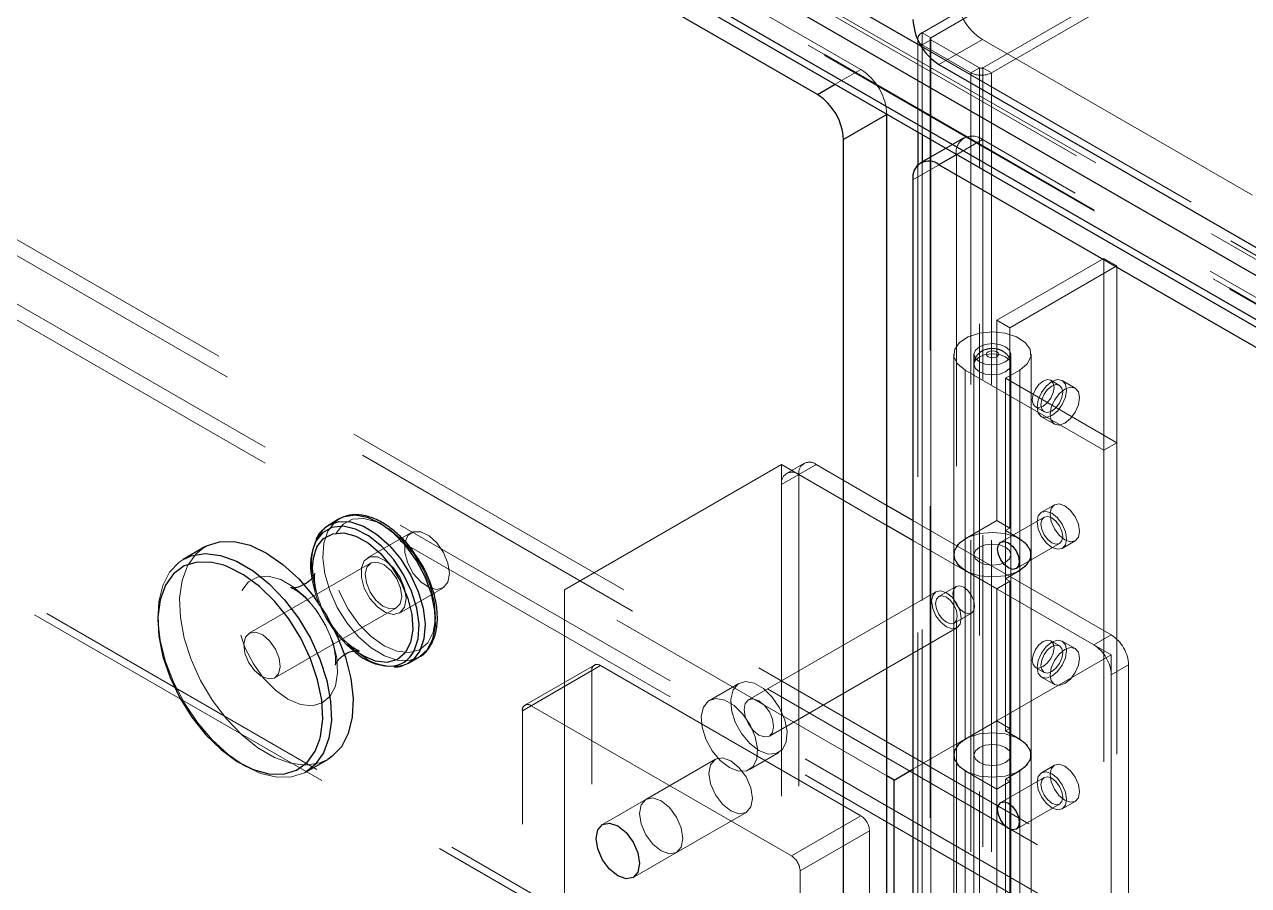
# Model space of a CAD drawing. Header units: millimetres. Extents: x 108 to 5832, y 144 to 4056.
# Drawn here: x 4600.6 to 4700.3, y 2910.4 to 2980.5 of the extents above; entities that cross this region are included whole.
import ezdxf

# ---------------------------------------------------------------- set-up
doc = ezdxf.new("R2010")
doc.units = ezdxf.units.MM
doc.header["$LTSCALE"] = 20
doc.linetypes.add('HIDDEN', pattern=[1.905, 1.27, -0.635])

msp = doc.modelspace()

# ---------------------------------------------------------------- linework, layer by layer
at = {"color": 1, "linetype": 'HIDDEN', "lineweight": 18}
for p, q in [((5316.36, 2519.707), (4135.492, 3201.407)), ((5317.36, 2519.806), (4136.492, 3201.506)), ((5317.774, 2518.89), (4136.906, 3200.591)), ((5214.254, 2665.065), (4302.793, 3191.24)), ((4302.935, 3191.485), (5214.395, 2665.31)), ((4302.793, 3187.647), (5214.254, 2661.472)), ((4302.835, 3187.555), (5214.295, 2661.38)), ((5214.395, 2661.39), (4302.935, 3187.565)), ((5214.395, 2660.084), (4302.228, 3186.667)), ((4363.463, 3099.536), (5280.156, 2570.341)), ((4364.17, 3097.822), (5280.156, 2569.034)), ((5280.156, 2565.115), (4364.17, 3093.902)), ((5280.156, 2563.808), (4363.463, 3093.004)), ((4668.756, 2976.87), (4496.222, 3076.472)), ((4728.33, 3011.384), (4673.742, 2979.871)), ((4729.037, 3010.976), (4674.449, 2979.463)), ((4678.691, 2977.014), (4733.28, 3008.527)), ((4679.398, 2976.605), (4733.987, 3008.119)), ((4673.742, 2857.39), (4673.742, 2979.871)), ((4674.449, 2979.463), (4673.742, 2979.871)), ((4673.39, 2979.381), (4673.39, 2971.791)), ((4673.678, 2978.766), (4849.096, 2877.499)), ((4674.449, 2979.299), (4673.742, 2978.891)), ((4677.701, 2976.605), (4673.742, 2978.891)), ((4673.742, 2978.891), (4673.742, 2971.588)), ((4674.39, 2979.381), (4674.39, 2856.9)), ((4674.449, 2856.982), (4674.449, 2979.463)), ((4678.408, 2977.014), (4674.449, 2979.299)), ((4674.449, 2979.299), (4674.449, 2856.818)), ((4675.12, 2977.28), (4678.656, 2979.321)), ((4678.656, 2979.321), (4851.19, 2879.719)), ((4666.674, 2975.668), (4668.756, 2976.87)), ((4678.408, 2977.014), (4677.701, 2976.605)), ((4678.408, 2854.532), (4678.408, 2977.014)), ((4678.691, 2977.014), (4679.398, 2976.605)), ((4678.691, 2977.014), (4678.691, 2854.532)), ((4677.701, 2976.605), (4677.701, 2854.124)), ((4679.398, 2976.605), (4679.398, 2854.124)), ((4677.156, 2971.304), (4675.695, 2970.461)), ((4678.656, 2971.156), (4676.573, 2969.953)), ((4851.19, 2871.554), (4678.656, 2971.156)), ((4672.999, 2967.89), (4676.535, 2969.931)), ((4676.535, 2969.931), (4676.535, 2853.982)), ((4673.39, 2969.081), (4673.39, 2856.9)), ((4673.742, 2969.333), (4673.742, 2856.41)), ((4688.555, 2961.478), (4679.823, 2956.437)), ((4689.616, 2960.866), (4680.883, 2955.824)), ((4688.555, 2961.478), (4689.616, 2960.866)), ((4688.555, 2945.844), (4688.555, 2961.478)), ((4689.616, 2946.456), (4689.616, 2960.866)), ((4679.823, 2956.437), (4680.883, 2955.824)), ((4679.823, 2956.437), (4679.823, 2940.106)), ((4680.883, 2955.824), (4680.883, 2939.494)), ((4676.319, 2953.661), (4676.319, 2937.33)), ((4677.969, 2953.661), (4677.969, 2937.33)), ((4677.969, 2952.844), (4677.969, 2872.823)), ((4680.969, 2937.33), (4680.969, 2953.661)), ((4680.969, 2872.823), (4680.969, 2952.844)), ((4682.619, 2937.33), (4682.619, 2953.661)), ((4677.242, 2952.375), (4688.555, 2945.844)), ((4677.242, 2936.044), (4677.242, 2952.375)), ((4680.53, 2951.702), (4681.697, 2952.375)), ((4681.697, 2952.375), (4681.697, 2936.044)), ((4680.53, 2951.702), (4689.616, 2946.456)), ((4680.53, 2935.371), (4680.53, 2951.702)), ((4684.938, 2951.129), (4684.231, 2951.538)), ((4686.223, 2950.907), (4685.163, 2951.519)), ((4682.981, 2949.372), (4683.688, 2948.964)), ((4683.463, 2948.575), (4684.523, 2947.962)), ((4688.555, 2945.844), (4689.616, 2946.456)), ((4688.555, 2945.844), (4688.555, 2864.19)), ((4689.616, 2946.456), (4689.616, 2864.802)), ((4644.609, 2934.468), (4662.286, 2944.673)), ((4670.878, 2939.714), (4662.286, 2944.673)), ((4662.286, 2944.673), (4662.286, 2887.516)), ((4662.286, 2943.04), (4663.701, 2943.857)), ((4664.115, 2944.772), (4662.701, 2943.956)), ((4665.115, 2944.673), (4663.701, 2943.857)), ((4670.878, 2939.714), (4663.701, 2943.857)), ((4663.701, 2943.857), (4663.701, 2888.495)), ((4670.878, 2941.346), (4665.115, 2944.673)), ((4662.286, 2943.04), (4662.286, 2887.679)), ((4684.524, 2941.396), (4683.463, 2940.783)), ((4689.156, 2930.794), (4672.999, 2940.122)), ((4679.823, 2940.106), (4677.242, 2938.616)), ((4679.823, 2940.106), (4680.883, 2939.494)), ((4683.688, 2940.394), (4680.152, 2938.353)), ((4632.101, 2939.108), (4628.566, 2937.067)), ((4680.883, 2939.494), (4680.53, 2939.289)), ((4680.53, 2939.289), (4681.696, 2938.616)), ((4689.156, 2929.162), (4672.999, 2938.489)), ((4687.742, 2929.978), (4672.999, 2938.489)), ((4677.242, 2938.616), (4677.242, 2922.285)), ((4681.402, 2936.187), (4684.938, 2938.229)), ((4681.696, 2922.285), (4681.696, 2938.616)), ((4685.163, 2937.839), (4686.223, 2938.451)), ((4676.319, 2937.33), (4676.319, 2920.999)), ((4677.969, 2937.33), (4677.969, 2920.999)), ((4680.969, 2920.999), (4680.969, 2937.33)), ((4682.619, 2920.999), (4682.619, 2937.33)), ((4628.816, 2936.634), (4618.916, 2930.92)), ((4679.823, 2934.554), (4677.242, 2936.044)), ((4680.53, 2935.371), (4681.697, 2936.044)), ((4679.823, 2934.554), (4680.883, 2935.167)), ((4680.883, 2935.167), (4680.53, 2935.371)), ((4680.53, 2935.371), (4680.53, 2922.959)), ((4680.883, 2918.836), (4680.883, 2935.167)), ((4631.165, 2932.564), (4634.701, 2934.605)), ((4670.878, 2919.303), (4644.609, 2934.468)), ((4644.609, 2934.468), (4644.609, 2877.31)), ((4674.871, 2934.307), (4659.598, 2925.49)), ((4676.511, 2934.734), (4675.096, 2933.917)), ((4679.823, 2918.223), (4679.823, 2934.554)), ((4621.016, 2927.282), (4630.915, 2932.997)), ((4676.346, 2931.752), (4677.761, 2932.569)), ((4661.298, 2922.545), (4676.571, 2931.362)), ((4684.938, 2929.899), (4684.231, 2930.308)), ((4686.223, 2929.677), (4685.163, 2930.289)), ((4687.742, 2929.978), (4689.156, 2930.794)), ((4672.999, 2919.834), (4689.156, 2929.162)), ((4689.156, 2872.004), (4689.156, 2929.162)), ((4647.043, 2928.333), (4641.386, 2925.067)), ((4647.543, 2928.283), (4641.886, 2925.018)), ((4647.543, 2928.283), (4668.756, 2916.037)), ((4682.981, 2928.142), (4683.688, 2927.734)), ((4690.571, 2928.345), (4689.156, 2927.529)), ((4690.571, 2928.345), (4690.571, 2889.151)), ((4641.179, 2924.609), (4646.836, 2927.875)), ((4646.836, 2880.516), (4646.836, 2927.875)), ((4683.463, 2927.344), (4684.523, 2926.732)), ((4689.156, 2927.529), (4689.156, 2888.335)), ((4658.823, 2926.832), (4656.419, 2925.444)), ((4641.886, 2925.018), (4663.1, 2912.772)), ((4641.179, 2877.25), (4641.179, 2924.609)), ((4677.242, 2922.285), (4679.823, 2923.775)), ((4679.823, 2923.775), (4680.883, 2923.163)), ((4680.53, 2922.959), (4680.883, 2923.163)), ((4680.53, 2922.959), (4681.696, 2922.285)), ((4659.669, 2919.815), (4662.073, 2921.203)), ((4676.319, 2920.999), (4676.319, 2904.668)), ((4677.969, 2920.999), (4677.969, 2904.668)), ((4680.969, 2904.668), (4680.969, 2920.999)), ((4682.619, 2904.668), (4682.619, 2920.999)), ((4656.9, 2920.651), (4651.243, 2917.385)), ((4684.524, 2920.166), (4683.463, 2919.553)), ((4677.242, 2903.383), (4677.242, 2919.713)), ((4677.242, 2919.713), (4679.823, 2918.223)), ((4683.688, 2919.164), (4680.152, 2917.123)), ((4680.53, 2919.04), (4681.697, 2919.713)), ((4680.53, 2919.04), (4680.883, 2918.836)), ((4680.53, 2902.709), (4680.53, 2919.04)), ((4681.697, 2919.713), (4681.697, 2903.383)), ((4679.823, 2918.223), (4680.883, 2918.836)), ((4679.823, 2918.223), (4679.823, 2907.444)), ((4680.883, 2918.836), (4680.883, 2906.832)), ((4651.243, 2917.385), (4647.707, 2915.344)), ((4681.402, 2914.957), (4684.938, 2916.998)), ((4685.163, 2916.609), (4686.223, 2917.221)), ((4653.743, 2913.055), (4659.4, 2916.321)), ((4663.1, 2912.772), (4668.756, 2916.037)), ((4669.464, 2914.812), (4663.807, 2911.547)), ((4669.464, 2914.812), (4669.464, 2867.453)), ((4650.207, 2911.014), (4653.743, 2913.055)), ((4663.807, 2911.547), (4663.807, 2864.187))]:
    msp.add_line(p, q, dxfattribs=at)
at = {"color": 7, "linetype": 'Continuous', "lineweight": 25}
for p, q in [((4300.955, 3190.995), (5213.123, 2664.412)), ((4300.955, 3187.402), (5213.123, 2660.819)), ((4301.328, 3186.578), (5213.495, 2659.995)), ((4665.221, 2974.829), (4492.687, 3074.431)), ((4675.12, 2977.28), (4847.654, 2877.678)), ((4670.878, 2973.196), (4667.342, 2971.155)), ((4670.878, 2857.247), (4670.878, 2973.196)), ((4673.39, 2971.791), (4673.39, 2969.081)), ((4667.342, 2855.206), (4667.342, 2971.155)), ((4675.695, 2970.461), (4673.62, 2969.263)), ((4847.654, 2869.513), (4675.12, 2969.115)), ((4672.999, 2967.89), (4672.999, 2851.941)), ((4672.999, 2940.122), (4670.878, 2941.346)), ((4626.262, 2940.241), (4625.406, 2939.746)), ((4672.999, 2938.489), (4670.878, 2939.714)), ((4615.32, 2937.965), (4613.552, 2936.945)), ((4631.905, 2928.488), (4632.762, 2928.982)), ((4631.905, 2928.488), (4631.727, 2928.396)), ((4623.551, 2919.624), (4625.319, 2920.644)), ((4671.479, 2918.957), (4670.878, 2919.303)), ((4671.479, 2918.957), (4672.999, 2919.834)), ((4671.479, 2861.799), (4671.479, 2918.957))]:
    msp.add_line(p, q, dxfattribs=at)
at = {"color": 8, "linetype": 'Continuous', "lineweight": 25}
for p, q in [((4666.663, 2982.815), (4673.678, 2978.766)), ((4665.221, 2974.829), (4666.674, 2975.668)), ((4673.742, 2971.588), (4673.742, 2969.333)), ((4676.573, 2969.953), (4675.12, 2969.115)), ((4624.303, 2921.318), (4624.679, 2922.299))]:
    msp.add_line(p, q, dxfattribs=at)
at = {"color": 1, "linetype": 'HIDDEN', "lineweight": 18, "flags": 128}
for points in [[(4677.242, 2952.375), (4676.631, 2952.872), (4676.339, 2953.457), (4676.398, 2954.066), (4676.802, 2954.628), (4677.505, 2955.083), (4678.429, 2955.377), (4679.469, 2955.479), (4680.509, 2955.377), (4681.433, 2955.083), (4682.136, 2954.628), (4682.54, 2954.066), (4682.599, 2953.457), (4682.307, 2952.872), (4681.697, 2952.375)], [(4678.408, 2954.273), (4678.083, 2953.992), (4677.969, 2953.661), (4678.083, 2953.33), (4678.408, 2953.049), (4678.895, 2952.861), (4679.469, 2952.795), (4680.043, 2952.861), (4680.53, 2953.049), (4680.855, 2953.33), (4680.969, 2953.661), (4680.855, 2953.992), (4680.53, 2954.273), (4680.043, 2954.461), (4679.469, 2954.527), (4678.895, 2954.461), (4678.408, 2954.273)], [(4679.823, 2953.457), (4679.66, 2953.394), (4679.469, 2953.372), (4679.278, 2953.394), (4679.115, 2953.457), (4679.007, 2953.55), (4678.969, 2953.661), (4679.007, 2953.771), (4679.116, 2953.865), (4679.278, 2953.928), (4679.469, 2953.95), (4679.66, 2953.928), (4679.823, 2953.865), (4679.931, 2953.771), (4679.969, 2953.661), (4679.931, 2953.55), (4679.823, 2953.457)], [(4680.53, 2953.457), (4680.855, 2953.176), (4680.969, 2952.844), (4680.855, 2952.513), (4680.53, 2952.232), (4680.043, 2952.044), (4679.469, 2951.978), (4678.895, 2952.044), (4678.408, 2952.232), (4678.083, 2952.513), (4677.969, 2952.844), (4678.083, 2953.176), (4678.408, 2953.457), (4678.895, 2953.644), (4679.469, 2953.71), (4680.043, 2953.644), (4680.53, 2953.457)], [(4683.606, 2951.476), (4683.267, 2951.203), (4682.981, 2950.816), (4682.789, 2950.374), (4682.722, 2949.945), (4682.789, 2949.593), (4682.981, 2949.372), (4683.267, 2949.317), (4683.606, 2949.434), (4683.944, 2949.707), (4684.231, 2950.094), (4684.422, 2950.536), (4684.49, 2950.965), (4684.422, 2951.317), (4684.231, 2951.538), (4683.944, 2951.593), (4683.606, 2951.476)], [(4683.111, 2949.353), (4683.202, 2949.937), (4683.463, 2950.538), (4683.853, 2951.064), (4684.313, 2951.435), (4684.773, 2951.595), (4685.163, 2951.519), (4685.423, 2951.219), (4685.515, 2950.741), (4685.423, 2950.157), (4685.163, 2949.556), (4684.773, 2949.03), (4684.313, 2948.659), (4683.853, 2948.499), (4683.463, 2948.575), (4683.202, 2948.875), (4683.111, 2949.353)], [(4684.313, 2951.068), (4683.974, 2950.795), (4683.688, 2950.408), (4683.496, 2949.966), (4683.429, 2949.537), (4683.496, 2949.185), (4683.688, 2948.964), (4683.974, 2948.909), (4684.313, 2949.026), (4684.651, 2949.299), (4684.938, 2949.686), (4685.129, 2950.128), (4685.197, 2950.557), (4685.129, 2950.909), (4684.938, 2951.129), (4684.651, 2951.185), (4684.313, 2951.068)], [(4684.171, 2948.741), (4684.263, 2949.325), (4684.523, 2949.925), (4684.913, 2950.451), (4685.373, 2950.823), (4685.833, 2950.983), (4686.223, 2950.907), (4686.484, 2950.607), (4686.575, 2950.128), (4686.484, 2949.544), (4686.223, 2948.944), (4685.833, 2948.418), (4685.373, 2948.046), (4684.913, 2947.887), (4684.523, 2947.962), (4684.263, 2948.262), (4684.171, 2948.741)], [(4685.515, 2938.617), (4685.423, 2939.201), (4685.163, 2939.802), (4684.773, 2940.328), (4684.313, 2940.699), (4683.853, 2940.859), (4683.463, 2940.783), (4683.202, 2940.483), (4683.111, 2940.005), (4683.202, 2939.421), (4683.463, 2938.82), (4683.853, 2938.294), (4684.313, 2937.923), (4684.773, 2937.763), (4685.163, 2937.839), (4685.423, 2938.139), (4685.515, 2938.617)], [(4686.575, 2939.229), (4686.484, 2939.813), (4686.223, 2940.414), (4685.833, 2940.94), (4685.373, 2941.312), (4684.913, 2941.471), (4684.523, 2941.396), (4684.263, 2941.096), (4684.171, 2940.617), (4684.263, 2940.033), (4684.523, 2939.432), (4684.913, 2938.907), (4685.373, 2938.535), (4685.833, 2938.375), (4686.223, 2938.451), (4686.484, 2938.751), (4686.575, 2939.229)], [(4626.262, 2940.241), (4625.89, 2939.97), (4625.335, 2939.238)], [(4626.01, 2939.086), (4626.572, 2939.805), (4627.34, 2940.21), (4628.268, 2940.277), (4629.295, 2940), (4630.359, 2939.397), (4631.391, 2938.507), (4632.328, 2937.384), (4633.11, 2936.1), (4633.688, 2934.736), (4634.026, 2933.376), (4634.102, 2932.107), (4633.912, 2931.008), (4633.468, 2930.149), (4632.798, 2929.582), (4631.944, 2929.345), (4630.958, 2929.451), (4629.905, 2929.894), (4628.848, 2930.647), (4627.856, 2931.661), (4626.99, 2932.874), (4626.304, 2934.208), (4625.843, 2935.581), (4625.634, 2936.906), (4625.691, 2938.099), (4626.01, 2939.086)], [(4683.429, 2939.821), (4683.496, 2940.173), (4683.688, 2940.394), (4683.975, 2940.449), (4684.313, 2940.332), (4684.651, 2940.059), (4684.938, 2939.672), (4685.129, 2939.23), (4685.197, 2938.801), (4685.129, 2938.449), (4684.938, 2938.229), (4684.651, 2938.173), (4684.313, 2938.29), (4683.975, 2938.563), (4683.688, 2938.95), (4683.496, 2939.392), (4683.429, 2939.821)], [(4625.335, 2939.238), (4625.005, 2938.257), (4624.919, 2937.079), (4625.079, 2935.768), (4625.479, 2934.394), (4626.096, 2933.033), (4626.897, 2931.756), (4627.839, 2930.633), (4628.872, 2929.725), (4629.939, 2929.081), (4630.983, 2928.734), (4631.947, 2928.704), (4632.762, 2928.982)], [(4635.24, 2935.795), (4635.115, 2936.634), (4634.76, 2937.503), (4634.221, 2938.284), (4633.571, 2938.873), (4632.898, 2939.189), (4632.293, 2939.19), (4631.838, 2938.877), (4631.594, 2938.29), (4631.594, 2937.51), (4631.838, 2936.641), (4632.293, 2935.802), (4632.898, 2935.105), (4633.571, 2934.645), (4634.221, 2934.483), (4634.76, 2934.642), (4635.115, 2935.1), (4635.24, 2935.795)], [(4681.697, 2936.044), (4682.307, 2936.541), (4682.599, 2937.126), (4682.54, 2937.735), (4682.136, 2938.298), (4681.433, 2938.752), (4680.509, 2939.046), (4679.469, 2939.148), (4678.429, 2939.046), (4677.505, 2938.752), (4676.802, 2938.298), (4676.398, 2937.735), (4676.339, 2937.126), (4676.631, 2936.541), (4677.242, 2936.044)], [(4613.894, 2936.423), (4614.569, 2937.376), (4615.32, 2937.965)], [(4681.696, 2938.616), (4682.307, 2938.119), (4682.599, 2937.534), (4682.54, 2936.925), (4682.136, 2936.363), (4681.433, 2935.908), (4680.509, 2935.614), (4679.469, 2935.512), (4678.429, 2935.614), (4677.505, 2935.908), (4676.802, 2936.363), (4676.398, 2936.925), (4676.339, 2937.534), (4676.631, 2938.119), (4677.242, 2938.616)], [(4678.408, 2937.942), (4678.895, 2938.13), (4679.469, 2938.196), (4680.043, 2938.13), (4680.53, 2937.942), (4680.855, 2937.661), (4680.969, 2937.33), (4680.855, 2936.999), (4680.53, 2936.718), (4680.043, 2936.53), (4679.469, 2936.464), (4678.895, 2936.53), (4678.408, 2936.718), (4678.083, 2936.999), (4677.969, 2937.33), (4678.083, 2937.661), (4678.408, 2937.942)], [(4680.53, 2937.942), (4680.043, 2938.13), (4679.469, 2938.196), (4678.895, 2938.13), (4678.408, 2937.942), (4678.083, 2937.661), (4677.969, 2937.33), (4678.083, 2936.999), (4678.408, 2936.718), (4678.895, 2936.53), (4679.469, 2936.464), (4680.043, 2936.53), (4680.53, 2936.718), (4680.855, 2936.999), (4680.969, 2937.33), (4680.855, 2937.661), (4680.53, 2937.942)], [(4623.551, 2919.624), (4623.42, 2919.552), (4622.361, 2919.206), (4621.165, 2919.188), (4619.875, 2919.5), (4618.536, 2920.128), (4617.198, 2921.051), (4615.909, 2922.236), (4614.716, 2923.64), (4613.661, 2925.211), (4612.783, 2926.893), (4612.113, 2928.626), (4611.676, 2930.346), (4611.488, 2931.992), (4611.555, 2933.504), (4611.875, 2934.827), (4612.436, 2935.913), (4613.218, 2936.724), (4613.552, 2936.945)], [(4631.704, 2933.754), (4631.58, 2934.593), (4631.224, 2935.462), (4630.685, 2936.243), (4630.035, 2936.832), (4629.362, 2937.148), (4628.758, 2937.149), (4628.302, 2936.836), (4628.058, 2936.249), (4628.058, 2935.469), (4628.302, 2934.6), (4628.758, 2933.761), (4629.362, 2933.064), (4630.035, 2932.604), (4630.685, 2932.442), (4631.224, 2932.601), (4631.58, 2933.059), (4631.704, 2933.754)], [(4625.319, 2920.644), (4624.678, 2920.359), (4623.546, 2920.176), (4622.297, 2920.324), (4620.976, 2920.796), (4619.632, 2921.575), (4618.312, 2922.634), (4617.065, 2923.934), (4615.936, 2925.428), (4614.965, 2927.062), (4614.188, 2928.778), (4613.632, 2930.512), (4613.318, 2932.203), (4613.257, 2933.789), (4613.452, 2935.212), (4613.894, 2936.423)], [(4628.516, 2936.31), (4628.856, 2936.656), (4629.35, 2936.721), (4629.922, 2936.497), (4630.485, 2936.016), (4630.955, 2935.353), (4631.258, 2934.607), (4631.349, 2933.894), (4631.215, 2933.321), (4630.875, 2932.975), (4630.381, 2932.91), (4629.809, 2933.135), (4629.246, 2933.615), (4628.776, 2934.279), (4628.473, 2935.024), (4628.382, 2935.737), (4628.516, 2936.31)], [(4618.317, 2934.419), (4618.859, 2935.112), (4619.601, 2935.503), (4620.496, 2935.567), (4621.488, 2935.3), (4622.514, 2934.719), (4623.51, 2933.859), (4624.414, 2932.776), (4625.169, 2931.537), (4625.727, 2930.22), (4626.053, 2928.908), (4626.127, 2927.683), (4625.944, 2926.623), (4625.515, 2925.793), (4624.868, 2925.246), (4624.044, 2925.017), (4623.093, 2925.119), (4622.076, 2925.547), (4621.056, 2926.273), (4620.099, 2927.252), (4619.263, 2928.423), (4618.601, 2929.711), (4618.156, 2931.036), (4617.954, 2932.314), (4618.009, 2933.466), (4618.317, 2934.419)], [(4624.347, 2934.315), (4624.279, 2934.571), (4624.095, 2935.627)], [(4675.721, 2931.447), (4676.181, 2931.287), (4676.571, 2931.363), (4676.832, 2931.662), (4676.924, 2932.141), (4676.832, 2932.725), (4676.571, 2933.326), (4676.181, 2933.852), (4675.721, 2934.223), (4675.261, 2934.383), (4674.871, 2934.307), (4674.611, 2934.007), (4674.519, 2933.529), (4674.611, 2932.945), (4674.871, 2932.344), (4675.261, 2931.818), (4675.721, 2931.447)], [(4676.605, 2932.325), (4676.538, 2932.754), (4676.346, 2933.196), (4676.06, 2933.582), (4675.721, 2933.855), (4675.383, 2933.973), (4675.096, 2933.917), (4674.905, 2933.697), (4674.838, 2933.345), (4674.905, 2932.916), (4675.096, 2932.474), (4675.383, 2932.087), (4675.721, 2931.814), (4676.06, 2931.697), (4676.346, 2931.752), (4676.538, 2931.973), (4676.605, 2932.325)], [(4676.252, 2934.161), (4676.319, 2934.513), (4676.511, 2934.734), (4676.797, 2934.789), (4677.136, 2934.672), (4677.474, 2934.399), (4677.761, 2934.012), (4677.952, 2933.57), (4678.02, 2933.141), (4677.952, 2932.789), (4677.761, 2932.569), (4677.474, 2932.513), (4677.136, 2932.631), (4676.797, 2932.903), (4676.511, 2933.29), (4676.319, 2933.732), (4676.252, 2934.161)], [(4618.617, 2930.596), (4618.957, 2930.941), (4619.45, 2931.007), (4620.022, 2930.782), (4620.586, 2930.301), (4621.055, 2929.638), (4621.359, 2928.893), (4621.45, 2928.179), (4621.315, 2927.606), (4620.975, 2927.26), (4620.482, 2927.195), (4619.91, 2927.42), (4619.346, 2927.9), (4618.877, 2928.564), (4618.574, 2929.309), (4618.482, 2930.022), (4618.617, 2930.596)], [(4627.807, 2929.326), (4627.18, 2929.808), (4626.928, 2930.036)], [(4683.606, 2930.246), (4683.267, 2929.973), (4682.981, 2929.586), (4682.789, 2929.144), (4682.722, 2928.715), (4682.789, 2928.363), (4682.981, 2928.142), (4683.267, 2928.087), (4683.606, 2928.204), (4683.944, 2928.477), (4684.231, 2928.864), (4684.422, 2929.306), (4684.49, 2929.735), (4684.422, 2930.087), (4684.231, 2930.308), (4683.944, 2930.363), (4683.606, 2930.246)], [(4683.111, 2928.123), (4683.202, 2928.707), (4683.463, 2929.308), (4683.853, 2929.834), (4684.313, 2930.205), (4684.773, 2930.365), (4685.163, 2930.289), (4685.423, 2929.989), (4685.515, 2929.511), (4685.423, 2928.927), (4685.163, 2928.326), (4684.773, 2927.8), (4684.313, 2927.429), (4683.853, 2927.269), (4683.463, 2927.345), (4683.202, 2927.644), (4683.111, 2928.123)], [(4684.313, 2929.837), (4683.974, 2929.565), (4683.688, 2929.178), (4683.496, 2928.736), (4683.429, 2928.307), (4683.496, 2927.955), (4683.688, 2927.734), (4683.974, 2927.678), (4684.313, 2927.796), (4684.651, 2928.069), (4684.938, 2928.456), (4685.129, 2928.898), (4685.197, 2929.327), (4685.129, 2929.679), (4684.938, 2929.899), (4684.651, 2929.955), (4684.313, 2929.837)], [(4684.171, 2927.511), (4684.263, 2928.095), (4684.523, 2928.695), (4684.913, 2929.221), (4685.373, 2929.593), (4685.833, 2929.752), (4686.223, 2929.677), (4686.484, 2929.377), (4686.575, 2928.898), (4686.484, 2928.314), (4686.223, 2927.714), (4685.833, 2927.188), (4685.373, 2926.816), (4684.913, 2926.656), (4684.523, 2926.732), (4684.263, 2927.032), (4684.171, 2927.511)], [(4660.448, 2921.364), (4661.194, 2921.077), (4661.859, 2921.109), (4662.372, 2921.455), (4662.676, 2922.08), (4662.738, 2922.915), (4662.552, 2923.869), (4662.139, 2924.839), (4661.542, 2925.72), (4660.826, 2926.417), (4660.07, 2926.853), (4659.354, 2926.983), (4658.757, 2926.791), (4658.343, 2926.299), (4658.158, 2925.559), (4658.22, 2924.652), (4658.524, 2923.677), (4659.036, 2922.738), (4659.702, 2921.938), (4660.448, 2921.364)], [(4658.044, 2919.976), (4658.79, 2919.689), (4659.455, 2919.721), (4659.968, 2920.068), (4660.272, 2920.692), (4660.334, 2921.527), (4660.148, 2922.481), (4659.735, 2923.451), (4659.138, 2924.332), (4658.422, 2925.029), (4657.666, 2925.466), (4656.95, 2925.595), (4656.353, 2925.403), (4655.939, 2924.911), (4655.753, 2924.171), (4655.816, 2923.264), (4656.12, 2922.289), (4656.632, 2921.35), (4657.298, 2920.55), (4658.044, 2919.976)], [(4660.448, 2922.629), (4660.908, 2922.47), (4661.298, 2922.545), (4661.558, 2922.845), (4661.65, 2923.324), (4661.558, 2923.908), (4661.298, 2924.508), (4660.908, 2925.034), (4660.448, 2925.406), (4659.988, 2925.566), (4659.598, 2925.49), (4659.337, 2925.19), (4659.246, 2924.712), (4659.337, 2924.127), (4659.598, 2923.527), (4659.988, 2923.001), (4660.448, 2922.629)], [(4677.242, 2919.713), (4676.631, 2920.21), (4676.339, 2920.796), (4676.398, 2921.404), (4676.802, 2921.967), (4677.505, 2922.421), (4678.429, 2922.716), (4679.469, 2922.818), (4680.509, 2922.716), (4681.433, 2922.421), (4682.136, 2921.967), (4682.54, 2921.404), (4682.599, 2920.796), (4682.307, 2920.21), (4681.697, 2919.713)], [(4677.242, 2922.285), (4676.631, 2921.788), (4676.339, 2921.203), (4676.398, 2920.595), (4676.802, 2920.032), (4677.505, 2919.578), (4678.429, 2919.283), (4679.469, 2919.181), (4680.509, 2919.283), (4681.433, 2919.578), (4682.136, 2920.032), (4682.54, 2920.595), (4682.599, 2921.203), (4682.307, 2921.788), (4681.696, 2922.285)], [(4678.408, 2921.612), (4678.083, 2921.331), (4677.969, 2920.999), (4678.083, 2920.668), (4678.408, 2920.387), (4678.895, 2920.199), (4679.469, 2920.133), (4680.043, 2920.199), (4680.53, 2920.387), (4680.855, 2920.668), (4680.969, 2920.999), (4680.855, 2921.331), (4680.53, 2921.612), (4680.043, 2921.799), (4679.469, 2921.865), (4678.895, 2921.799), (4678.408, 2921.612)], [(4680.53, 2921.612), (4680.855, 2921.331), (4680.969, 2920.999), (4680.855, 2920.668), (4680.53, 2920.387), (4680.043, 2920.199), (4679.469, 2920.133), (4678.895, 2920.199), (4678.408, 2920.387), (4678.083, 2920.668), (4677.969, 2920.999), (4678.083, 2921.331), (4678.408, 2921.612), (4678.895, 2921.799), (4679.469, 2921.865), (4680.043, 2921.799), (4680.53, 2921.612)], [(4658.15, 2916.444), (4657.473, 2916.99), (4656.9, 2917.764), (4656.517, 2918.647), (4656.382, 2919.506), (4656.517, 2920.21), (4656.9, 2920.651), (4657.473, 2920.762), (4658.15, 2920.527), (4658.826, 2919.981), (4659.4, 2919.208), (4659.783, 2918.324), (4659.918, 2917.465), (4659.783, 2916.762), (4659.4, 2916.321), (4658.826, 2916.209), (4658.15, 2916.444)], [(4686.575, 2917.999), (4686.484, 2918.583), (4686.223, 2919.184), (4685.833, 2919.71), (4685.373, 2920.081), (4684.913, 2920.241), (4684.523, 2920.166), (4684.263, 2919.866), (4684.171, 2919.387), (4684.263, 2918.803), (4684.523, 2918.202), (4684.913, 2917.676), (4685.373, 2917.305), (4685.833, 2917.145), (4686.223, 2917.221), (4686.484, 2917.521), (4686.575, 2917.999)], [(4685.515, 2917.387), (4685.423, 2917.971), (4685.163, 2918.572), (4684.773, 2919.098), (4684.313, 2919.469), (4683.853, 2919.629), (4683.463, 2919.553), (4683.202, 2919.253), (4683.111, 2918.775), (4683.202, 2918.191), (4683.463, 2917.59), (4683.853, 2917.064), (4684.313, 2916.693), (4684.773, 2916.533), (4685.163, 2916.609), (4685.423, 2916.909), (4685.515, 2917.387)], [(4683.429, 2918.591), (4683.496, 2918.943), (4683.688, 2919.164), (4683.975, 2919.219), (4684.313, 2919.102), (4684.651, 2918.829), (4684.938, 2918.442), (4685.129, 2918), (4685.197, 2917.571), (4685.129, 2917.219), (4684.938, 2916.999), (4684.651, 2916.943), (4684.313, 2917.06), (4683.975, 2917.333), (4683.688, 2917.72), (4683.496, 2918.162), (4683.429, 2918.591)], [(4652.493, 2913.179), (4651.816, 2913.725), (4651.243, 2914.498), (4650.86, 2915.382), (4650.725, 2916.241), (4650.86, 2916.944), (4651.243, 2917.385), (4651.816, 2917.497), (4652.493, 2917.262), (4653.169, 2916.716), (4653.743, 2915.942), (4654.126, 2915.058), (4654.261, 2914.2), (4654.126, 2913.496), (4653.743, 2913.055), (4653.169, 2912.944), (4652.493, 2913.179)], [(4650.725, 2916.241), (4650.86, 2916.944), (4651.243, 2917.385), (4651.816, 2917.497), (4652.493, 2917.262), (4653.169, 2916.716), (4653.743, 2915.942), (4654.126, 2915.058), (4654.261, 2914.2), (4654.126, 2913.496), (4653.743, 2913.055), (4653.169, 2912.944), (4652.493, 2913.179), (4651.816, 2913.725), (4651.243, 2914.498), (4650.86, 2915.382), (4650.725, 2916.241)]]:
    msp.add_lwpolyline(points, dxfattribs=at)
at = {"color": 8, "linetype": 'Continuous', "lineweight": 25, "flags": 128}
for points in [[(4625.406, 2939.746), (4626.22, 2940.024), (4627.185, 2939.995), (4628.229, 2939.648), (4629.296, 2939.003), (4630.328, 2938.095), (4631.27, 2936.973), (4632.071, 2935.696), (4632.688, 2934.334), (4633.088, 2932.961), (4633.249, 2931.65), (4633.162, 2930.472), (4632.832, 2929.49)], [(4632.833, 2929.025), (4633.438, 2929.585), (4633.883, 2930.448), (4634.093, 2931.535), (4634.056, 2932.788), (4633.774, 2934.139), (4633.262, 2935.516), (4632.548, 2936.844), (4631.67, 2938.052), (4630.676, 2939.074), (4629.619, 2939.856), (4628.557, 2940.355), (4627.546, 2940.544), (4626.641, 2940.414), (4626.262, 2940.241)], [(4632.365, 2929.492), (4632.69, 2930.476), (4632.763, 2931.661), (4632.579, 2932.979), (4632.149, 2934.353), (4631.498, 2935.703), (4630.665, 2936.95), (4629.697, 2938.023), (4628.65, 2938.858), (4627.586, 2939.408), (4626.567, 2939.639), (4625.651, 2939.54), (4624.892, 2939.115), (4624.333, 2938.389), (4624.3, 2938.323)], [(4624.441, 2937.954), (4624.983, 2938.648), (4625.725, 2939.039), (4626.619, 2939.103), (4627.611, 2938.835), (4628.638, 2938.254), (4629.634, 2937.394), (4630.538, 2936.311), (4631.293, 2935.072), (4631.851, 2933.755), (4632.177, 2932.443), (4632.251, 2931.218), (4632.067, 2930.158), (4631.639, 2929.328), (4630.992, 2928.781), (4630.167, 2928.552), (4629.216, 2928.654), (4628.199, 2929.082), (4627.807, 2929.326)], [(4616.847, 2936.459), (4615.865, 2936.701), (4614.681, 2936.72), (4613.632, 2936.406), (4612.758, 2935.772), (4612.094, 2934.842), (4611.664, 2933.653), (4611.486, 2932.25), (4611.565, 2930.686), (4611.899, 2929.022), (4612.475, 2927.322), (4613.272, 2925.651), (4614.257, 2924.074), (4615.394, 2922.65), (4616.639, 2921.435), (4617.944, 2920.476), (4619.258, 2919.809), (4620.532, 2919.459), (4621.716, 2919.441), (4622.765, 2919.755), (4623.638, 2920.389), (4624.303, 2921.318)], [(4632.832, 2929.49), (4632.277, 2928.758), (4631.905, 2928.488)]]:
    msp.add_lwpolyline(points, dxfattribs=at)
at = {"color": 7, "linetype": 'Continuous', "lineweight": 25, "flags": 128}
for points in [[(4625.117, 2939.547), (4625.387, 2939.735), (4625.406, 2939.746)], [(4615.32, 2937.965), (4615.451, 2938.037), (4616.51, 2938.383), (4617.706, 2938.401), (4618.997, 2938.09), (4620.335, 2937.461), (4621.673, 2936.538), (4622.962, 2935.353), (4624.156, 2933.95), (4625.211, 2932.378), (4626.089, 2930.696), (4626.758, 2928.963), (4627.195, 2927.243), (4627.383, 2925.597), (4627.316, 2924.086), (4626.997, 2922.762), (4626.435, 2921.676), (4625.653, 2920.865), (4625.319, 2920.644)], [(4679.893, 2937.78), (4679.961, 2938.132), (4680.152, 2938.353), (4680.439, 2938.408), (4680.777, 2938.291), (4681.115, 2938.018), (4681.402, 2937.631), (4681.594, 2937.189), (4681.661, 2936.76), (4681.594, 2936.408), (4681.402, 2936.187), (4681.115, 2936.132), (4680.777, 2936.249), (4680.439, 2936.522), (4680.152, 2936.909), (4679.961, 2937.351), (4679.893, 2937.78)], [(4613.552, 2936.945), (4614.193, 2937.23), (4615.326, 2937.413), (4616.575, 2937.265), (4617.895, 2936.793), (4619.24, 2936.014), (4620.559, 2934.955), (4621.806, 2933.655), (4622.935, 2932.161), (4623.906, 2930.527), (4624.683, 2928.812), (4625.239, 2927.077), (4625.553, 2925.387), (4625.614, 2923.801), (4625.42, 2922.377), (4624.977, 2921.166)], [(4624.679, 2922.299), (4624.732, 2922.507), (4624.911, 2923.911), (4624.832, 2925.475), (4624.497, 2927.138), (4623.921, 2928.838), (4623.125, 2930.509), (4622.139, 2932.087), (4621.002, 2933.51), (4619.758, 2934.725), (4618.453, 2935.685), (4617.139, 2936.352), (4616.847, 2936.459)], [(4632.762, 2928.982), (4632.78, 2928.993), (4632.833, 2929.025)], [(4624.977, 2921.166), (4624.303, 2920.213), (4623.551, 2919.624)], [(4679.893, 2916.55), (4679.961, 2916.902), (4680.152, 2917.123), (4680.439, 2917.178), (4680.777, 2917.061), (4681.115, 2916.788), (4681.402, 2916.401), (4681.594, 2915.959), (4681.661, 2915.53), (4681.594, 2915.178), (4681.402, 2914.958), (4681.115, 2914.902), (4680.777, 2915.019), (4680.439, 2915.292), (4680.152, 2915.679), (4679.961, 2916.121), (4679.893, 2916.55)], [(4647.19, 2914.2), (4647.324, 2914.903), (4647.707, 2915.344), (4648.281, 2915.456), (4648.957, 2915.22), (4649.634, 2914.675), (4650.207, 2913.901), (4650.591, 2913.017), (4650.725, 2912.159), (4650.591, 2911.455), (4650.207, 2911.014), (4649.634, 2910.903), (4648.957, 2911.138), (4648.281, 2911.684), (4647.707, 2912.457), (4647.324, 2913.341), (4647.19, 2914.2)]]:
    msp.add_lwpolyline(points, dxfattribs=at)
at = {"color": 1, "linetype": 'HIDDEN', "lineweight": 18}
for centre, radius, start, end in [((4681.14, 2983.205), 4.611, 182.60681, 237.39319), ((4673.927, 2979.381), 0.524, 110.77899, 249.21608), ((4674.48, 2979.381), 0.0873, 110.81154, 249.20325), ((4666.272, 2972.987), 4.61, 2.60463, 57.39537), ((4678.55, 2977.287), 0.308, 242.6188, 297.37627), ((4678.55, 2978.243), 1.844, 242.60934, 297.3923), ((4677.828, 2970.14), 1.31, 50.79505, 189.21571), ((4664.563, 2943.997), 0.873, 50.79266, 189.21217), ((4663.149, 2943.18), 0.873, 50.79266, 189.21217), ((4628.248, 2936.679), 4.247, 137.51723, 197.33851), ((4633.801, 2937.086), 9.921, 188.75808, 230.89318), ((4686.086, 2927.389), 3.073, 2.60378, 57.39622), ((4687.5, 2928.205), 3.073, 2.60378, 57.39622), ((4630.597, 2932.228), 3.995, 223.52886, 286.42519), ((4647.267, 2927.945), 0.437, 50.79871, 189.20613), ((4641.61, 2924.679), 0.437, 50.79871, 189.20613), ((4667.928, 2914.742), 1.537, 2.60732, 57.39465), ((4662.271, 2911.477), 1.537, 2.60732, 57.39465)]:
    msp.add_arc(centre, radius, start, end, dxfattribs=at)
at = {"color": 7, "linetype": 'Continuous', "lineweight": 25}
for centre, radius, start, end in [((4677.605, 2981.164), 4.611, 182.60681, 237.39319), ((4662.737, 2970.946), 4.61, 2.60463, 57.39537), ((4674.292, 2968.099), 1.31, 50.79505, 189.21571), ((4628.904, 2936.422), 4.981, 157.57015, 189.78764), ((4630.593, 2932.82), 4.591, 228.38125, 267.08906)]:
    msp.add_arc(centre, radius, start, end, dxfattribs=at)
at = {"color": 8, "linetype": 'Continuous', "lineweight": 25}
for centre, radius, start, end in [((4628.536, 2936.156), 4.473, 156.30049, 186.79602), ((4630.369, 2930.448), 2.213, 269.74126, 334.39622)]:
    msp.add_arc(centre, radius, start, end, dxfattribs=at)
at = {"color": 1, "linetype": 'HIDDEN', "lineweight": 18}
for points, knots in [([(4680.955, 2952.848), (4680.959, 2952.882), (4680.981, 2953.06), (4680.866, 2953.367), (4680.633, 2953.702), (4680.298, 2953.951), (4679.862, 2954.115), (4679.314, 2954.157), (4678.772, 2954.028), (4678.338, 2953.745), (4678.076, 2953.377), (4677.954, 2953.055), (4677.98, 2952.878), (4677.985, 2952.844)], [0, 0, 0, 0, 0.02339, 0.122647, 0.212673, 0.30377, 0.406713, 0.528284, 0.666086, 0.776957, 0.877779, 0.976457, 1, 1, 1, 1]), ([(4623.307, 2934.871), (4623.208, 2934.815), (4622.924, 2934.653), (4622.487, 2934.622), (4622.247, 2934.654), (4622.325, 2934.647), (4622.669, 2934.479), (4623.184, 2934.108), (4623.797, 2933.524), (4624.433, 2932.745), (4625.019, 2931.819), (4625.492, 2930.828), (4625.809, 2929.874), (4625.958, 2929.066), (4625.969, 2928.508), (4625.922, 2928.283), (4625.948, 2928.408), (4626.171, 2928.792), (4626.504, 2929.037), (4626.676, 2929.164)], [0, 0, 0, 0, 0.038033, 0.108946, 0.167839, 0.223969, 0.276694, 0.330475, 0.386409, 0.444941, 0.505429, 0.566746, 0.627449, 0.686499, 0.743891, 0.801257, 0.861657, 0.928643, 1, 1, 1, 1]), ([(4625.006, 2932.698), (4624.996, 2932.717), (4624.803, 2933.057), (4624.552, 2933.746), (4624.301, 2934.638), (4624.223, 2935.367), (4624.242, 2935.594), (4624.252, 2935.706)], [0, 0, 0, 0, 0.015162, 0.270208, 0.520106, 0.762499, 1, 1, 1, 1]), ([(4627.882, 2929.484), (4627.891, 2929.483), (4627.937, 2929.476), (4627.731, 2929.538), (4627.319, 2929.79), (4626.745, 2930.258), (4626.118, 2930.935), (4625.545, 2931.701), (4625.251, 2932.25), (4625.127, 2932.483)], [0, 0, 0, 0, 0.040645, 0.201028, 0.358776, 0.521604, 0.691993, 0.869544, 1, 1, 1, 1])]:
    msp.add_open_spline(points, degree=3, knots=knots, dxfattribs=at)
at = {"color": 7, "linetype": 'Continuous', "lineweight": 25}
for points, knots in [([(4632.521, 2937.227), (4632.398, 2937.419), (4632.015, 2938.012), (4631.228, 2938.857), (4630.219, 2939.701), (4629.156, 2940.295), (4628.099, 2940.601), (4627.085, 2940.614), (4626.514, 2940.351), (4626.235, 2940.223)], [0, 0, 0, 0, 0.073639, 0.228002, 0.382957, 0.538875, 0.69575, 0.851285, 1, 1, 1, 1]), ([(4625.091, 2939.491), (4624.922, 2939.356), (4624.609, 2939.108), (4624.433, 2938.717), (4624.352, 2938.538)], [0, 0, 0, 0, 0.542031, 1, 1, 1, 1]), ([(4632.838, 2929.04), (4632.857, 2929.048), (4633.151, 2929.17), (4633.57, 2929.668), (4634.031, 2930.491), (4634.26, 2931.531), (4634.268, 2932.718), (4634.045, 2934.012), (4633.597, 2935.331), (4633.079, 2936.431), (4632.664, 2937.024), (4632.521, 2937.227)], [0, 0, 0, 0, 0.008839, 0.135183, 0.261305, 0.391222, 0.524942, 0.660069, 0.795005, 0.929689, 1, 1, 1, 1]), ([(4624.215, 2935.672), (4624.181, 2935.613), (4624.081, 2935.439), (4623.766, 2935.075), (4623.435, 2934.928), (4623.307, 2934.871)], [0, 0, 0, 0, 0.2387857, 0.7070785, 1, 1, 1, 1]), ([(4624.26, 2935.76), (4624.262, 2935.77), (4624.269, 2935.803), (4624.238, 2935.726), (4624.215, 2935.672)], [0, 0, 0, 0, 0.294576, 1, 1, 1, 1]), ([(4626.676, 2929.164), (4626.689, 2929.176), (4626.893, 2929.347), (4627.385, 2929.488), (4627.845, 2929.497), (4627.871, 2929.488), (4627.882, 2929.484)], [0, 0, 0, 0, 0.03042, 0.453599, 0.76865, 1, 1, 1, 1]), ([(4630.745, 2928.182), (4630.856, 2928.178), (4631.2, 2928.163), (4631.491, 2928.313), (4631.688, 2928.415)], [0, 0, 0, 0, 0.322245, 1, 1, 1, 1])]:
    msp.add_open_spline(points, degree=3, knots=knots, dxfattribs=at)

doc.saveas('drawing.dxf')
